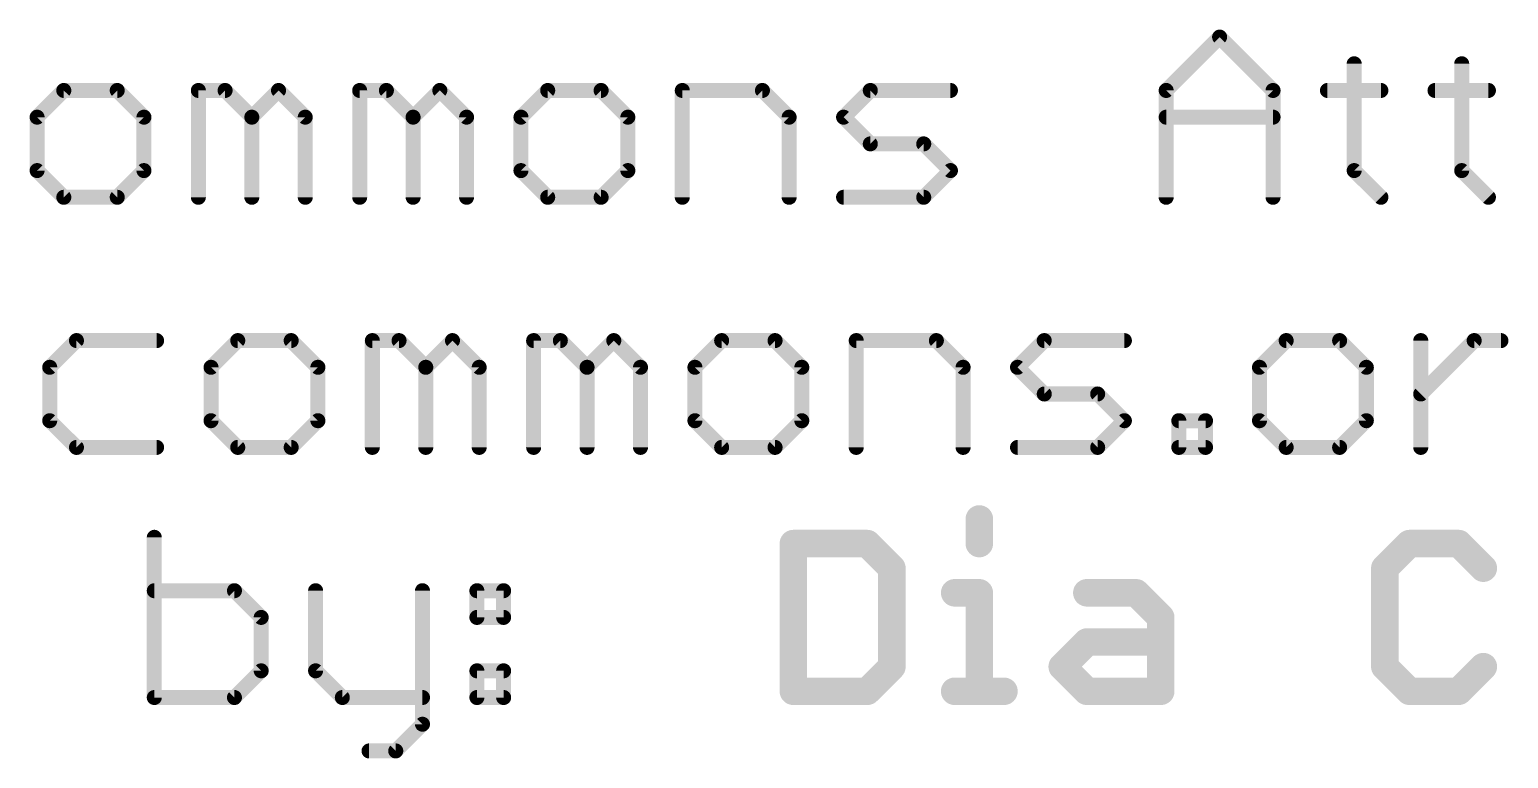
# Model space of a CAD drawing. Extents: x -45 to 62, y -39 to 23.
# Drawn here: x 0.01 to 15.02, y -38.64 to -31.24 of the extents above; entities that cross this region are included whole.
import ezdxf

# ---------------------------------------------------------------- set-up
doc = ezdxf.new("R2010")
doc.units = 0
doc.layers.add('51', color=53, linetype='CONTINUOUS')

msp = doc.modelspace()

# ---------------------------------------------------------------- linework, layer by layer
at = {"layer": '51'}
for points, const_width in [([(11.5434, -31.8591), (12.0857, -31.3168)], 0.1524), ([(12.0857, -31.3168), (12.628, -31.8591)], 0.1524), ([(13.4517, -31.588), (13.4517, -32.6726)], 0.1524), ([(14.5431, -31.588), (14.5431, -32.6726)], 0.1524), ([(0.3544, -31.8591), (0.0833, -32.1303)], 0.1524), ([(0.8968, -31.8591), (0.3544, -31.8591)], 0.1524), ([(1.1679, -32.1303), (0.8968, -31.8591)], 0.1524), ([(1.7204, -32.9438), (1.7204, -31.8591)], 0.1524), ([(1.7204, -31.8591), (1.9916, -31.8591)], 0.1524), ([(1.9916, -31.8591), (2.2628, -32.1303)], 0.1524), ([(2.2628, -32.1303), (2.5339, -31.8591)], 0.1524), ([(2.5339, -31.8591), (2.8051, -32.1303)], 0.1524), ([(3.3576, -32.9438), (3.3576, -31.8591)], 0.1524), ([(3.3576, -31.8591), (3.6288, -31.8591)], 0.1524), ([(3.6288, -31.8591), (3.8999, -32.1303)], 0.1524), ([(3.8999, -32.1303), (4.1711, -31.8591)], 0.1524), ([(4.1711, -31.8591), (4.4423, -32.1303)], 0.1524), ([(5.2659, -31.8591), (4.9947, -32.1303)], 0.1524), ([(5.8082, -31.8591), (5.2659, -31.8591)], 0.1524), ([(6.0794, -32.1303), (5.8082, -31.8591)], 0.1524), ([(6.6319, -32.9438), (6.6319, -31.8591)], 0.1524), ([(6.6319, -31.8591), (7.4454, -31.8591)], 0.1524), ([(7.4454, -31.8591), (7.7166, -32.1303)], 0.1524), ([(8.2691, -32.1303), (8.5402, -31.8591)], 0.1524), ([(8.5402, -31.8591), (9.3537, -31.8591)], 0.1524), ([(11.5434, -32.9438), (11.5434, -31.8591)], 0.1524), ([(12.628, -31.8591), (12.628, -32.9438)], 0.1524), ([(13.1805, -31.8591), (13.7229, -31.8591)], 0.1524), ([(14.272, -31.8591), (14.8143, -31.8591)], 0.1524), ([(0.0833, -32.1303), (0.0833, -32.6726)], 0.1524), ([(1.1679, -32.6726), (1.1679, -32.1303)], 0.1524), ([(2.2628, -32.1303), (2.2628, -32.9438)], 0.1524), ([(2.8051, -32.1303), (2.8051, -32.9438)], 0.1524), ([(3.8999, -32.1303), (3.8999, -32.9438)], 0.1524), ([(4.4423, -32.1303), (4.4423, -32.9438)], 0.1524), ([(4.9947, -32.1303), (4.9947, -32.6726)], 0.1524), ([(6.0794, -32.6726), (6.0794, -32.1303)], 0.1524), ([(7.7166, -32.1303), (7.7166, -32.9438)], 0.1524), ([(8.5402, -32.4015), (8.2691, -32.1303)], 0.1524), ([(11.5434, -32.1303), (12.628, -32.1303)], 0.1524), ([(9.0826, -32.4015), (8.5402, -32.4015)], 0.1524), ([(9.3537, -32.6726), (9.0826, -32.4015)], 0.1524), ([(0.0833, -32.6726), (0.3544, -32.9438)], 0.1524), ([(0.8968, -32.9438), (1.1679, -32.6726)], 0.1524), ([(4.9947, -32.6726), (5.2659, -32.9438)], 0.1524), ([(5.8082, -32.9438), (6.0794, -32.6726)], 0.1524), ([(9.0826, -32.9438), (9.3537, -32.6726)], 0.1524), ([(13.4517, -32.6726), (13.7229, -32.9438)], 0.1524), ([(14.5431, -32.6726), (14.8143, -32.9438)], 0.1524), ([(0.3544, -32.9438), (0.8968, -32.9438)], 0.1524), ([(5.2659, -32.9438), (5.8082, -32.9438)], 0.1524), ([(8.2691, -32.9438), (9.0826, -32.9438)], 0.1524), ([(0.4829, -34.3991), (0.2117, -34.6703)], 0.1524), ([(1.2963, -34.3991), (0.4829, -34.3991)], 0.1524), ([(2.12, -34.3991), (1.8488, -34.6703)], 0.1524), ([(2.6623, -34.3991), (2.12, -34.3991)], 0.1524), ([(2.9335, -34.6703), (2.6623, -34.3991)], 0.1524), ([(3.486, -35.4838), (3.486, -34.3991)], 0.1524), ([(3.486, -34.3991), (3.7572, -34.3991)], 0.1524), ([(3.7572, -34.3991), (4.0283, -34.6703)], 0.1524), ([(4.0283, -34.6703), (4.2995, -34.3991)], 0.1524), ([(4.2995, -34.3991), (4.5707, -34.6703)], 0.1524), ([(5.1232, -35.4838), (5.1232, -34.3991)], 0.1524), ([(5.1232, -34.3991), (5.3943, -34.3991)], 0.1524), ([(5.3943, -34.3991), (5.6655, -34.6703)], 0.1524), ([(5.6655, -34.6703), (5.9367, -34.3991)], 0.1524), ([(5.9367, -34.3991), (6.2078, -34.6703)], 0.1524), ([(7.0315, -34.3991), (6.7603, -34.6703)], 0.1524), ([(7.5738, -34.3991), (7.0315, -34.3991)], 0.1524), ([(7.845, -34.6703), (7.5738, -34.3991)], 0.1524), ([(8.3975, -35.4838), (8.3975, -34.3991)], 0.1524), ([(8.3975, -34.3991), (9.211, -34.3991)], 0.1524), ([(9.211, -34.3991), (9.4821, -34.6703)], 0.1524), ([(10.0346, -34.6703), (10.3058, -34.3991)], 0.1524), ([(10.3058, -34.3991), (11.1193, -34.3991)], 0.1524), ([(12.7615, -34.3991), (12.4904, -34.6703)], 0.1524), ([(13.3039, -34.3991), (12.7615, -34.3991)], 0.1524), ([(13.575, -34.6703), (13.3039, -34.3991)], 0.1524), ([(14.1275, -35.4838), (14.1275, -34.3991)], 0.1524), ([(14.1275, -34.9415), (14.6698, -34.3991)], 0.1524), ([(14.6698, -34.3991), (14.941, -34.3991)], 0.1524), ([(0.2117, -34.6703), (0.2117, -35.2126)], 0.1524), ([(1.8488, -34.6703), (1.8488, -35.2126)], 0.1524), ([(2.9335, -35.2126), (2.9335, -34.6703)], 0.1524), ([(4.0283, -34.6703), (4.0283, -35.4838)], 0.1524), ([(4.5707, -34.6703), (4.5707, -35.4838)], 0.1524), ([(5.6655, -34.6703), (5.6655, -35.4838)], 0.1524), ([(6.2078, -34.6703), (6.2078, -35.4838)], 0.1524), ([(6.7603, -34.6703), (6.7603, -35.2126)], 0.1524), ([(7.845, -35.2126), (7.845, -34.6703)], 0.1524), ([(9.4821, -34.6703), (9.4821, -35.4838)], 0.1524), ([(10.3058, -34.9415), (10.0346, -34.6703)], 0.1524), ([(12.4904, -34.6703), (12.4904, -35.2126)], 0.1524), ([(13.575, -35.2126), (13.575, -34.6703)], 0.1524), ([(10.8481, -34.9415), (10.3058, -34.9415)], 0.1524), ([(11.1193, -35.2126), (10.8481, -34.9415)], 0.1524), ([(0.2117, -35.2126), (0.4829, -35.4838)], 0.1524), ([(1.8488, -35.2126), (2.12, -35.4838)], 0.1524), ([(2.6623, -35.4838), (2.9335, -35.2126)], 0.1524), ([(6.7603, -35.2126), (7.0315, -35.4838)], 0.1524), ([(7.5738, -35.4838), (7.845, -35.2126)], 0.1524), ([(10.8481, -35.4838), (11.1193, -35.2126)], 0.1524), ([(11.6718, -35.4838), (11.6718, -35.2126)], 0.1524), ([(11.6718, -35.2126), (11.9429, -35.2126)], 0.1524), ([(11.9429, -35.2126), (11.9429, -35.4838)], 0.1524), ([(12.4904, -35.2126), (12.7615, -35.4838)], 0.1524), ([(13.3039, -35.4838), (13.575, -35.2126)], 0.1524), ([(0.4829, -35.4838), (1.2963, -35.4838)], 0.1524), ([(2.12, -35.4838), (2.6623, -35.4838)], 0.1524), ([(7.0315, -35.4838), (7.5738, -35.4838)], 0.1524), ([(10.0346, -35.4838), (10.8481, -35.4838)], 0.1524), ([(11.9429, -35.4838), (11.6718, -35.4838)], 0.1524), ([(12.7615, -35.4838), (13.3039, -35.4838)], 0.1524), ([(9.6468, -36.2104), (9.6468, -36.4604)], 0.2794), ([(1.273, -36.3968), (1.273, -38.0238)], 0.1524), ([(7.7597, -36.4604), (7.7597, -37.9603)], 0.2794), ([(8.5096, -36.4604), (7.7597, -36.4604)], 0.2794), ([(8.7596, -36.7104), (8.5096, -36.4604)], 0.2794), ([(14.0126, -36.4604), (13.7626, -36.7104)], 0.2794), ([(14.5125, -36.4604), (14.0126, -36.4604)], 0.2794), ([(14.7625, -36.7104), (14.5125, -36.4604)], 0.2794), ([(8.7596, -37.7103), (8.7596, -36.7104)], 0.2794), ([(13.7626, -36.7104), (13.7626, -37.7103)], 0.2794), ([(2.0865, -36.9391), (1.273, -36.9391)], 0.1524), ([(2.3577, -37.2103), (2.0865, -36.9391)], 0.1524), ([(2.9102, -36.9391), (2.9102, -37.7526)], 0.1524), ([(3.9948, -36.9391), (3.9948, -38.295)], 0.1524), ([(4.5473, -36.9391), (4.8185, -36.9391)], 0.1524), ([(4.5473, -37.2103), (4.5473, -36.9391)], 0.1524), ([(4.8185, -36.9391), (4.8185, -37.2103)], 0.1524), ([(9.3969, -36.9604), (9.6468, -36.9604)], 0.2794), ([(9.6468, -36.9604), (9.6468, -37.9603)], 0.2794), ([(10.7383, -36.9604), (11.2382, -36.9604)], 0.2794), ([(11.2382, -36.9604), (11.4882, -37.2104)], 0.2794), ([(11.4882, -37.2104), (11.4882, -37.9603)], 0.2794), ([(2.3577, -37.7526), (2.3577, -37.2103)], 0.1524), ([(4.8185, -37.2103), (4.5473, -37.2103)], 0.1524), ([(10.4883, -37.7103), (10.7383, -37.4603)], 0.2794), ([(10.7383, -37.4603), (11.4882, -37.4603)], 0.2794), ([(8.5096, -37.9603), (8.7596, -37.7103)], 0.2794), ([(10.7383, -37.9603), (10.4883, -37.7103)], 0.2794), ([(13.7626, -37.7103), (14.0126, -37.9603)], 0.2794), ([(14.5125, -37.9603), (14.7625, -37.7103)], 0.2794), ([(2.0865, -38.0238), (2.3577, -37.7526)], 0.1524), ([(2.9102, -37.7526), (3.1814, -38.0238)], 0.1524), ([(4.5473, -37.7526), (4.8185, -37.7526)], 0.1524), ([(4.5473, -38.0238), (4.5473, -37.7526)], 0.1524), ([(4.8185, -37.7526), (4.8185, -38.0238)], 0.1524), ([(7.7597, -37.9603), (8.5096, -37.9603)], 0.2794), ([(9.3969, -37.9603), (9.8968, -37.9603)], 0.2794), ([(11.4882, -37.9603), (10.7383, -37.9603)], 0.2794), ([(14.0126, -37.9603), (14.5125, -37.9603)], 0.2794), ([(1.273, -38.0238), (2.0865, -38.0238)], 0.1524), ([(3.1814, -38.0238), (3.9948, -38.0238)], 0.1524), ([(4.8185, -38.0238), (4.5473, -38.0238)], 0.1524), ([(3.9948, -38.295), (3.7237, -38.5661)], 0.1524), ([(3.7237, -38.5661), (3.4525, -38.5661)], 0.1524)]:
    msp.add_lwpolyline(points, dxfattribs=dict(at, const_width=const_width))
for points, const_width in [([(12.1126, -31.2899, 1), (12.0588, -31.3438)], 0.0762), ([(12.1126, -31.3438, 1), (12.0588, -31.2899)], 0.0762), ([(13.4898, -31.588, 1), (13.4136, -31.588)], 0.0762), ([(14.5812, -31.588, 1), (14.505, -31.588)], 0.0762), ([(0.3544, -31.821, 1), (0.3544, -31.8972)], 0.0762), ([(0.3814, -31.8861, 1), (0.3275, -31.8322)], 0.0762), ([(0.9237, -31.8322, 1), (0.8698, -31.8861)], 0.0762), ([(0.8968, -31.8972, 1), (0.8968, -31.821)], 0.0762), ([(1.7585, -31.8591, 1), (1.6823, -31.8591)], 0.0762), ([(1.7204, -31.821, 1), (1.7204, -31.8972)], 0.0762), ([(2.0185, -31.8322, 1), (1.9647, -31.8861)], 0.0762), ([(1.9916, -31.8972, 1), (1.9916, -31.821)], 0.0762), ([(2.5609, -31.8322, 1), (2.507, -31.8861)], 0.0762), ([(2.5609, -31.8861, 1), (2.507, -31.8322)], 0.0762), ([(3.3957, -31.8591, 1), (3.3195, -31.8591)], 0.0762), ([(3.3576, -31.821, 1), (3.3576, -31.8972)], 0.0762), ([(3.6557, -31.8322, 1), (3.6018, -31.8861)], 0.0762), ([(3.6288, -31.8972, 1), (3.6288, -31.821)], 0.0762), ([(4.198, -31.8322, 1), (4.1441, -31.8861)], 0.0762), ([(4.198, -31.8861, 1), (4.1441, -31.8322)], 0.0762), ([(5.2659, -31.821, 1), (5.2659, -31.8972)], 0.0762), ([(5.2929, -31.8861, 1), (5.239, -31.8322)], 0.0762), ([(5.8352, -31.8322, 1), (5.7813, -31.8861)], 0.0762), ([(5.8082, -31.8972, 1), (5.8082, -31.821)], 0.0762), ([(6.67, -31.8591, 1), (6.5938, -31.8591)], 0.0762), ([(6.6319, -31.821, 1), (6.6319, -31.8972)], 0.0762), ([(7.4723, -31.8322, 1), (7.4185, -31.8861)], 0.0762), ([(7.4454, -31.8972, 1), (7.4454, -31.821)], 0.0762), ([(8.5402, -31.821, 1), (8.5402, -31.8972)], 0.0762), ([(8.5672, -31.8861, 1), (8.5133, -31.8322)], 0.0762), ([(9.3537, -31.8972, 1), (9.3537, -31.821)], 0.0762), ([(11.5164, -31.8322, 1), (11.5703, -31.8861)], 0.0762), ([(11.5815, -31.8591, 1), (11.5053, -31.8591)], 0.0762), ([(12.6661, -31.8591, 1), (12.5899, -31.8591)], 0.0762), ([(12.6011, -31.8861, 1), (12.655, -31.8322)], 0.0762), ([(13.1805, -31.821, 1), (13.1805, -31.8972)], 0.0762), ([(13.7229, -31.8972, 1), (13.7229, -31.821)], 0.0762), ([(14.272, -31.821, 1), (14.272, -31.8972)], 0.0762), ([(14.8143, -31.8972, 1), (14.8143, -31.821)], 0.0762), ([(0.1214, -32.1303, 1), (0.0452, -32.1303)], 0.0762), ([(0.0563, -32.1034, 1), (0.1102, -32.1572)], 0.0762), ([(1.206, -32.1303, 1), (1.1298, -32.1303)], 0.0762), ([(1.141, -32.1572, 1), (1.1949, -32.1034)], 0.0762), ([(2.3009, -32.1303, 1), (2.2247, -32.1303)], 0.0762), ([(2.2358, -32.1034, 1), (2.2897, -32.1572)], 0.0762), ([(2.2358, -32.1572, 1), (2.2897, -32.1034)], 0.0762), ([(2.8432, -32.1303, 1), (2.767, -32.1303)], 0.0762), ([(2.7782, -32.1572, 1), (2.832, -32.1034)], 0.0762), ([(3.938, -32.1303, 1), (3.8618, -32.1303)], 0.0762), ([(3.873, -32.1034, 1), (3.9269, -32.1572)], 0.0762), ([(3.873, -32.1572, 1), (3.9269, -32.1034)], 0.0762), ([(4.4804, -32.1303, 1), (4.4042, -32.1303)], 0.0762), ([(4.4153, -32.1572, 1), (4.4692, -32.1034)], 0.0762), ([(5.0328, -32.1303, 1), (4.9566, -32.1303)], 0.0762), ([(4.9678, -32.1034, 1), (5.0217, -32.1572)], 0.0762), ([(6.1175, -32.1303, 1), (6.0413, -32.1303)], 0.0762), ([(6.0525, -32.1572, 1), (6.1064, -32.1034)], 0.0762), ([(7.7547, -32.1303, 1), (7.6785, -32.1303)], 0.0762), ([(7.6896, -32.1572, 1), (7.7435, -32.1034)], 0.0762), ([(8.296, -32.1034, 1), (8.2421, -32.1572)], 0.0762), ([(8.2421, -32.1034, 1), (8.296, -32.1572)], 0.0762), ([(11.5434, -32.0922, 1), (11.5434, -32.1684)], 0.0762), ([(12.628, -32.1684, 1), (12.628, -32.0922)], 0.0762), ([(8.5402, -32.3634, 1), (8.5402, -32.4396)], 0.0762), ([(8.5133, -32.4284, 1), (8.5672, -32.3745)], 0.0762), ([(9.1095, -32.3745, 1), (9.0556, -32.4284)], 0.0762), ([(9.0826, -32.4396, 1), (9.0826, -32.3634)], 0.0762), ([(0.1102, -32.6457, 1), (0.0563, -32.6996)], 0.0762), ([(0.0452, -32.6726, 1), (0.1214, -32.6726)], 0.0762), ([(1.1298, -32.6726, 1), (1.206, -32.6726)], 0.0762), ([(1.1949, -32.6996, 1), (1.141, -32.6457)], 0.0762), ([(5.0217, -32.6457, 1), (4.9678, -32.6996)], 0.0762), ([(4.9566, -32.6726, 1), (5.0328, -32.6726)], 0.0762), ([(6.0413, -32.6726, 1), (6.1175, -32.6726)], 0.0762), ([(6.1063, -32.6996, 1), (6.0525, -32.6457)], 0.0762), ([(9.3807, -32.6996, 1), (9.3268, -32.6457)], 0.0762), ([(9.3268, -32.6996, 1), (9.3807, -32.6457)], 0.0762), ([(13.4786, -32.6457, 1), (13.4248, -32.6996)], 0.0762), ([(13.4136, -32.6726, 1), (13.4898, -32.6726)], 0.0762), ([(14.5701, -32.6457, 1), (14.5162, -32.6996)], 0.0762), ([(14.505, -32.6726, 1), (14.5812, -32.6726)], 0.0762), ([(0.3544, -32.9057, 1), (0.3544, -32.9819)], 0.0762), ([(0.8968, -32.9819, 1), (0.8968, -32.9057)], 0.0762), ([(5.2659, -32.9057, 1), (5.2659, -32.9819)], 0.0762), ([(5.8082, -32.9819, 1), (5.8082, -32.9057)], 0.0762), ([(8.2691, -32.9057, 1), (8.2691, -32.9819)], 0.0762), ([(9.0826, -32.9819, 1), (9.0826, -32.9057)], 0.0762), ([(0.3275, -32.9707, 1), (0.3814, -32.9169)], 0.0762), ([(0.8698, -32.9169, 1), (0.9237, -32.9707)], 0.0762), ([(1.6823, -32.9438, 1), (1.7585, -32.9438)], 0.0762), ([(2.2247, -32.9438, 1), (2.3009, -32.9438)], 0.0762), ([(2.767, -32.9438, 1), (2.8432, -32.9438)], 0.0762), ([(3.3195, -32.9438, 1), (3.3957, -32.9438)], 0.0762), ([(3.8618, -32.9438, 1), (3.938, -32.9438)], 0.0762), ([(4.4042, -32.9438, 1), (4.4804, -32.9438)], 0.0762), ([(5.239, -32.9707, 1), (5.2929, -32.9169)], 0.0762), ([(5.7813, -32.9169, 1), (5.8352, -32.9707)], 0.0762), ([(6.5938, -32.9438, 1), (6.67, -32.9438)], 0.0762), ([(7.6785, -32.9438, 1), (7.7547, -32.9438)], 0.0762), ([(9.0556, -32.9169, 1), (9.1095, -32.9707)], 0.0762), ([(11.5053, -32.9438, 1), (11.5815, -32.9438)], 0.0762), ([(12.5899, -32.9438, 1), (12.6661, -32.9438)], 0.0762), ([(13.6959, -32.9707, 1), (13.7498, -32.9169)], 0.0762), ([(14.7874, -32.9707, 1), (14.8412, -32.9169)], 0.0762), ([(0.4829, -34.361, 1), (0.4829, -34.4372)], 0.0762), ([(0.5098, -34.4261, 1), (0.4559, -34.3722)], 0.0762), ([(1.2963, -34.4372, 1), (1.2963, -34.361)], 0.0762), ([(2.12, -34.361, 1), (2.12, -34.4372)], 0.0762), ([(2.1469, -34.4261, 1), (2.0931, -34.3722)], 0.0762), ([(2.6893, -34.3722, 1), (2.6354, -34.4261)], 0.0762), ([(2.6623, -34.4372, 1), (2.6623, -34.361)], 0.0762), ([(3.5241, -34.3991, 1), (3.4479, -34.3991)], 0.0762), ([(3.486, -34.361, 1), (3.486, -34.4372)], 0.0762), ([(3.7841, -34.3722, 1), (3.7302, -34.4261)], 0.0762), ([(3.7572, -34.4372, 1), (3.7572, -34.361)], 0.0762), ([(4.3264, -34.3722, 1), (4.2726, -34.4261)], 0.0762), ([(4.3264, -34.4261, 1), (4.2726, -34.3722)], 0.0762), ([(5.1613, -34.3991, 1), (5.0851, -34.3991)], 0.0762), ([(5.1232, -34.361, 1), (5.1232, -34.4372)], 0.0762), ([(5.4213, -34.3722, 1), (5.3674, -34.4261)], 0.0762), ([(5.3943, -34.4372, 1), (5.3943, -34.361)], 0.0762), ([(5.9636, -34.3722, 1), (5.9097, -34.4261)], 0.0762), ([(5.9636, -34.4261, 1), (5.9097, -34.3722)], 0.0762), ([(7.0315, -34.361, 1), (7.0315, -34.4372)], 0.0762), ([(7.0584, -34.4261, 1), (7.0045, -34.3722)], 0.0762), ([(7.6007, -34.3722, 1), (7.5469, -34.4261)], 0.0762), ([(7.5738, -34.4372, 1), (7.5738, -34.361)], 0.0762), ([(8.4356, -34.3991, 1), (8.3594, -34.3991)], 0.0762), ([(8.3975, -34.361, 1), (8.3975, -34.4372)], 0.0762), ([(9.2379, -34.3722, 1), (9.184, -34.4261)], 0.0762), ([(9.211, -34.4372, 1), (9.211, -34.361)], 0.0762), ([(10.3058, -34.361, 1), (10.3058, -34.4372)], 0.0762), ([(10.3327, -34.4261, 1), (10.2788, -34.3722)], 0.0762), ([(11.1193, -34.4372, 1), (11.1193, -34.361)], 0.0762), ([(12.7615, -34.361, 1), (12.7615, -34.4372)], 0.0762), ([(12.7885, -34.4261, 1), (12.7346, -34.3722)], 0.0762), ([(13.3308, -34.3722, 1), (13.2769, -34.4261)], 0.0762), ([(13.3039, -34.4372, 1), (13.3039, -34.361)], 0.0762), ([(14.1656, -34.3991, 1), (14.0894, -34.3991)], 0.0762), ([(14.6698, -34.361, 1), (14.6698, -34.4372)], 0.0762), ([(14.6968, -34.4261, 1), (14.6429, -34.3722)], 0.0762), ([(14.941, -34.4372, 1), (14.941, -34.361)], 0.0762), ([(0.2498, -34.6703, 1), (0.1736, -34.6703)], 0.0762), ([(0.1847, -34.6434, 1), (0.2386, -34.6972)], 0.0762), ([(1.8869, -34.6703, 1), (1.8107, -34.6703)], 0.0762), ([(1.8219, -34.6434, 1), (1.8758, -34.6972)], 0.0762), ([(2.9716, -34.6703, 1), (2.8954, -34.6703)], 0.0762), ([(2.9066, -34.6972, 1), (2.9604, -34.6434)], 0.0762), ([(4.0664, -34.6703, 1), (3.9902, -34.6703)], 0.0762), ([(4.0014, -34.6434, 1), (4.0553, -34.6972)], 0.0762), ([(4.0014, -34.6972, 1), (4.0553, -34.6434)], 0.0762), ([(4.6088, -34.6703, 1), (4.5326, -34.6703)], 0.0762), ([(4.5437, -34.6972, 1), (4.5976, -34.6434)], 0.0762), ([(5.7036, -34.6703, 1), (5.6274, -34.6703)], 0.0762), ([(5.6385, -34.6434, 1), (5.6924, -34.6972)], 0.0762), ([(5.6385, -34.6972, 1), (5.6924, -34.6434)], 0.0762), ([(6.2459, -34.6703, 1), (6.1697, -34.6703)], 0.0762), ([(6.1809, -34.6972, 1), (6.2348, -34.6434)], 0.0762), ([(6.7984, -34.6703, 1), (6.7222, -34.6703)], 0.0762), ([(6.7334, -34.6434, 1), (6.7873, -34.6972)], 0.0762), ([(7.8831, -34.6703, 1), (7.8069, -34.6703)], 0.0762), ([(7.818, -34.6972, 1), (7.8719, -34.6434)], 0.0762), ([(9.5202, -34.6703, 1), (9.444, -34.6703)], 0.0762), ([(9.4552, -34.6972, 1), (9.5091, -34.6434)], 0.0762), ([(10.0616, -34.6434, 1), (10.0077, -34.6972)], 0.0762), ([(10.0077, -34.6434, 1), (10.0616, -34.6972)], 0.0762), ([(12.5285, -34.6703, 1), (12.4523, -34.6703)], 0.0762), ([(12.4634, -34.6434, 1), (12.5173, -34.6972)], 0.0762), ([(13.6131, -34.6703, 1), (13.5369, -34.6703)], 0.0762), ([(13.5481, -34.6972, 1), (13.602, -34.6434)], 0.0762), ([(10.3058, -34.9034, 1), (10.3058, -34.9796)], 0.0762), ([(10.2788, -34.9684, 1), (10.3327, -34.9145)], 0.0762), ([(10.8751, -34.9145, 1), (10.8212, -34.9684)], 0.0762), ([(10.8481, -34.9796, 1), (10.8481, -34.9034)], 0.0762), ([(14.1006, -34.9145, 1), (14.1545, -34.9684)], 0.0762), ([(0.2386, -35.1857, 1), (0.1847, -35.2396)], 0.0762), ([(0.1736, -35.2126, 1), (0.2498, -35.2126)], 0.0762), ([(1.8758, -35.1857, 1), (1.8219, -35.2396)], 0.0762), ([(1.8107, -35.2126, 1), (1.8869, -35.2126)], 0.0762), ([(2.8954, -35.2126, 1), (2.9716, -35.2126)], 0.0762), ([(2.9604, -35.2396, 1), (2.9066, -35.1857)], 0.0762), ([(6.7873, -35.1857, 1), (6.7334, -35.2396)], 0.0762), ([(6.7222, -35.2126, 1), (6.7984, -35.2126)], 0.0762), ([(7.8069, -35.2126, 1), (7.8831, -35.2126)], 0.0762), ([(7.8719, -35.2396, 1), (7.818, -35.1857)], 0.0762), ([(11.1462, -35.2396, 1), (11.0923, -35.1857)], 0.0762), ([(11.0923, -35.2396, 1), (11.1462, -35.1857)], 0.0762), ([(11.7099, -35.2126, 1), (11.6337, -35.2126)], 0.0762), ([(11.6718, -35.1745, 1), (11.6718, -35.2507)], 0.0762), ([(11.981, -35.2126, 1), (11.9048, -35.2126)], 0.0762), ([(11.9429, -35.2507, 1), (11.9429, -35.1745)], 0.0762), ([(12.5173, -35.1857, 1), (12.4634, -35.2396)], 0.0762), ([(12.4523, -35.2126, 1), (12.5285, -35.2126)], 0.0762), ([(13.5369, -35.2126, 1), (13.6131, -35.2126)], 0.0762), ([(13.602, -35.2396, 1), (13.5481, -35.1857)], 0.0762), ([(0.4829, -35.4457, 1), (0.4829, -35.5219)], 0.0762), ([(0.4559, -35.5107, 1), (0.5098, -35.4569)], 0.0762), ([(1.2963, -35.5219, 1), (1.2963, -35.4457)], 0.0762), ([(2.12, -35.4457, 1), (2.12, -35.5219)], 0.0762), ([(2.0931, -35.5107, 1), (2.1469, -35.4569)], 0.0762), ([(2.6354, -35.4569, 1), (2.6893, -35.5107)], 0.0762), ([(2.6623, -35.5219, 1), (2.6623, -35.4457)], 0.0762), ([(7.0315, -35.4457, 1), (7.0315, -35.5219)], 0.0762), ([(7.0045, -35.5107, 1), (7.0584, -35.4569)], 0.0762), ([(7.5469, -35.4569, 1), (7.6007, -35.5107)], 0.0762), ([(7.5738, -35.5219, 1), (7.5738, -35.4457)], 0.0762), ([(10.0346, -35.4457, 1), (10.0346, -35.5219)], 0.0762), ([(10.8212, -35.4569, 1), (10.8751, -35.5107)], 0.0762), ([(10.8481, -35.5219, 1), (10.8481, -35.4457)], 0.0762), ([(11.6718, -35.4457, 1), (11.6718, -35.5219)], 0.0762), ([(11.9429, -35.5219, 1), (11.9429, -35.4457)], 0.0762), ([(12.7615, -35.4457, 1), (12.7615, -35.5219)], 0.0762), ([(12.7346, -35.5107, 1), (12.7885, -35.4569)], 0.0762), ([(13.2769, -35.4569, 1), (13.3308, -35.5107)], 0.0762), ([(13.3039, -35.5219, 1), (13.3039, -35.4457)], 0.0762), ([(3.4479, -35.4838, 1), (3.5241, -35.4838)], 0.0762), ([(3.9902, -35.4838, 1), (4.0664, -35.4838)], 0.0762), ([(4.5326, -35.4838, 1), (4.6088, -35.4838)], 0.0762), ([(5.0851, -35.4838, 1), (5.1613, -35.4838)], 0.0762), ([(5.6274, -35.4838, 1), (5.7036, -35.4838)], 0.0762), ([(6.1697, -35.4838, 1), (6.2459, -35.4838)], 0.0762), ([(8.3594, -35.4838, 1), (8.4356, -35.4838)], 0.0762), ([(9.444, -35.4838, 1), (9.5202, -35.4838)], 0.0762), ([(11.6337, -35.4838, 1), (11.7099, -35.4838)], 0.0762), ([(11.9048, -35.4838, 1), (11.981, -35.4838)], 0.0762), ([(14.0894, -35.4838, 1), (14.1656, -35.4838)], 0.0762), ([(9.7167, -36.2104, 1), (9.577, -36.2104)], 0.1397), ([(1.3111, -36.3968, 1), (1.2349, -36.3968)], 0.0762), ([(7.8296, -36.4604, 1), (7.6899, -36.4604)], 0.1397), ([(7.7597, -36.3906, 1), (7.7597, -36.5303)], 0.1397), ([(8.559, -36.411, 1), (8.4602, -36.5098)], 0.1397), ([(8.5096, -36.5303, 1), (8.5096, -36.3906)], 0.1397), ([(14.0126, -36.3906, 1), (14.0126, -36.5303)], 0.1397), ([(14.062, -36.5098, 1), (13.9632, -36.411)], 0.1397), ([(14.5619, -36.411, 1), (14.4632, -36.5098)], 0.1397), ([(14.5125, -36.5303, 1), (14.5125, -36.3906)], 0.1397), ([(9.577, -36.4604, 1), (9.7167, -36.4604)], 0.1397), ([(8.8295, -36.7104, 1), (8.6898, -36.7104)], 0.1397), ([(8.7102, -36.7598, 1), (8.809, -36.661)], 0.1397), ([(13.7132, -36.661, 1), (13.812, -36.7598)], 0.1397), ([(13.8325, -36.7104, 1), (13.6928, -36.7104)], 0.1397), ([(14.7131, -36.7598, 1), (14.8119, -36.661)], 0.1397), ([(1.273, -36.901, 1), (1.273, -36.9772)], 0.0762), ([(2.1135, -36.9122, 1), (2.0596, -36.9661)], 0.0762), ([(2.0865, -36.9772, 1), (2.0865, -36.901)], 0.0762), ([(2.9483, -36.9391, 1), (2.8721, -36.9391)], 0.0762), ([(4.0329, -36.9391, 1), (3.9567, -36.9391)], 0.0762), ([(4.5473, -36.901, 1), (4.5473, -36.9772)], 0.0762), ([(4.5854, -36.9391, 1), (4.5092, -36.9391)], 0.0762), ([(4.8566, -36.9391, 1), (4.7804, -36.9391)], 0.0762), ([(4.8185, -36.9772, 1), (4.8185, -36.901)], 0.0762), ([(9.3969, -36.8905, 1), (9.3969, -37.0302)], 0.1397), ([(9.7167, -36.9604, 1), (9.577, -36.9604)], 0.1397), ([(9.6468, -37.0302, 1), (9.6468, -36.8905)], 0.1397), ([(10.7383, -36.8905, 1), (10.7383, -37.0302)], 0.1397), ([(11.2876, -36.911, 1), (11.1888, -37.0098)], 0.1397), ([(11.2382, -37.0302, 1), (11.2382, -36.8905)], 0.1397), ([(11.5581, -37.2104, 1), (11.4184, -37.2104)], 0.1397), ([(2.3958, -37.2103, 1), (2.3196, -37.2103)], 0.0762), ([(2.3307, -37.2372, 1), (2.3846, -37.1834)], 0.0762), ([(4.5473, -37.1722, 1), (4.5473, -37.2484)], 0.0762), ([(4.5092, -37.2103, 1), (4.5854, -37.2103)], 0.0762), ([(4.7804, -37.2103, 1), (4.8566, -37.2103)], 0.0762), ([(4.8185, -37.2484, 1), (4.8185, -37.1722)], 0.0762), ([(11.4388, -37.2598, 1), (11.5376, -37.161)], 0.1397), ([(10.7383, -37.3905, 1), (10.7383, -37.5302)], 0.1397), ([(10.7877, -37.5097, 1), (10.6889, -37.4109)], 0.1397), ([(11.4882, -37.5302, 1), (11.4882, -37.3905)], 0.1397), ([(8.6898, -37.7103, 1), (8.8295, -37.7103)], 0.1397), ([(8.809, -37.7597, 1), (8.7102, -37.6609)], 0.1397), ([(10.5377, -37.6609, 1), (10.4389, -37.7597)], 0.1397), ([(10.4389, -37.6609, 1), (10.5377, -37.7597)], 0.1397), ([(13.812, -37.6609, 1), (13.7132, -37.7597)], 0.1397), ([(13.6928, -37.7103, 1), (13.8325, -37.7103)], 0.1397), ([(14.8119, -37.7597, 1), (14.7131, -37.6609)], 0.1397), ([(2.3196, -37.7526, 1), (2.3958, -37.7526)], 0.0762), ([(2.3846, -37.7796, 1), (2.3308, -37.7257)], 0.0762), ([(2.9371, -37.7257, 1), (2.8832, -37.7796)], 0.0762), ([(2.8721, -37.7526, 1), (2.9483, -37.7526)], 0.0762), ([(4.5473, -37.7145, 1), (4.5473, -37.7907)], 0.0762), ([(4.5854, -37.7526, 1), (4.5092, -37.7526)], 0.0762), ([(4.8566, -37.7526, 1), (4.7804, -37.7526)], 0.0762), ([(4.8185, -37.7907, 1), (4.8185, -37.7145)], 0.0762), ([(7.7597, -37.8905, 1), (7.7597, -38.0302)], 0.1397), ([(8.5096, -38.0302, 1), (8.5096, -37.8905)], 0.1397), ([(9.3969, -37.8905, 1), (9.3969, -38.0302)], 0.1397), ([(9.8968, -38.0302, 1), (9.8968, -37.8905)], 0.1397), ([(10.7383, -37.8905, 1), (10.7383, -38.0302)], 0.1397), ([(11.4882, -38.0302, 1), (11.4882, -37.8905)], 0.1397), ([(14.0126, -37.8905, 1), (14.0126, -38.0302)], 0.1397), ([(14.5125, -38.0302, 1), (14.5125, -37.8905)], 0.1397), ([(1.273, -37.9857, 1), (1.273, -38.0619)], 0.0762), ([(2.0596, -37.9969, 1), (2.1135, -38.0507)], 0.0762), ([(2.0865, -38.0619, 1), (2.0865, -37.9857)], 0.0762), ([(3.1814, -37.9857, 1), (3.1814, -38.0619)], 0.0762), ([(3.1544, -38.0507, 1), (3.2083, -37.9969)], 0.0762), ([(3.9948, -38.0619, 1), (3.9948, -37.9857)], 0.0762), ([(4.5473, -37.9857, 1), (4.5473, -38.0619)], 0.0762), ([(4.8185, -38.0619, 1), (4.8185, -37.9857)], 0.0762), ([(7.6899, -37.9603, 1), (7.8296, -37.9603)], 0.1397), ([(8.4602, -37.9109, 1), (8.559, -38.0097)], 0.1397), ([(9.577, -37.9603, 1), (9.7167, -37.9603)], 0.1397), ([(10.6889, -38.0097, 1), (10.7877, -37.9109)], 0.1397), ([(11.4184, -37.9603, 1), (11.5581, -37.9603)], 0.1397), ([(13.9632, -38.0097, 1), (14.062, -37.9109)], 0.1397), ([(14.4632, -37.9109, 1), (14.5619, -38.0097)], 0.1397), ([(1.2349, -38.0238, 1), (1.3111, -38.0238)], 0.0762), ([(4.5092, -38.0238, 1), (4.5854, -38.0238)], 0.0762), ([(4.7804, -38.0238, 1), (4.8566, -38.0238)], 0.0762), ([(3.9567, -38.295, 1), (4.0329, -38.295)], 0.0762), ([(4.0218, -38.3219, 1), (3.9679, -38.268)], 0.0762), ([(3.4525, -38.528, 1), (3.4525, -38.6042)], 0.0762), ([(3.6967, -38.5392, 1), (3.7506, -38.5931)], 0.0762), ([(3.7237, -38.6042, 1), (3.7237, -38.528)], 0.0762)]:
    msp.add_lwpolyline(points, format="xyb", dxfattribs=dict(at, const_width=const_width))

doc.saveas('drawing.dxf')
